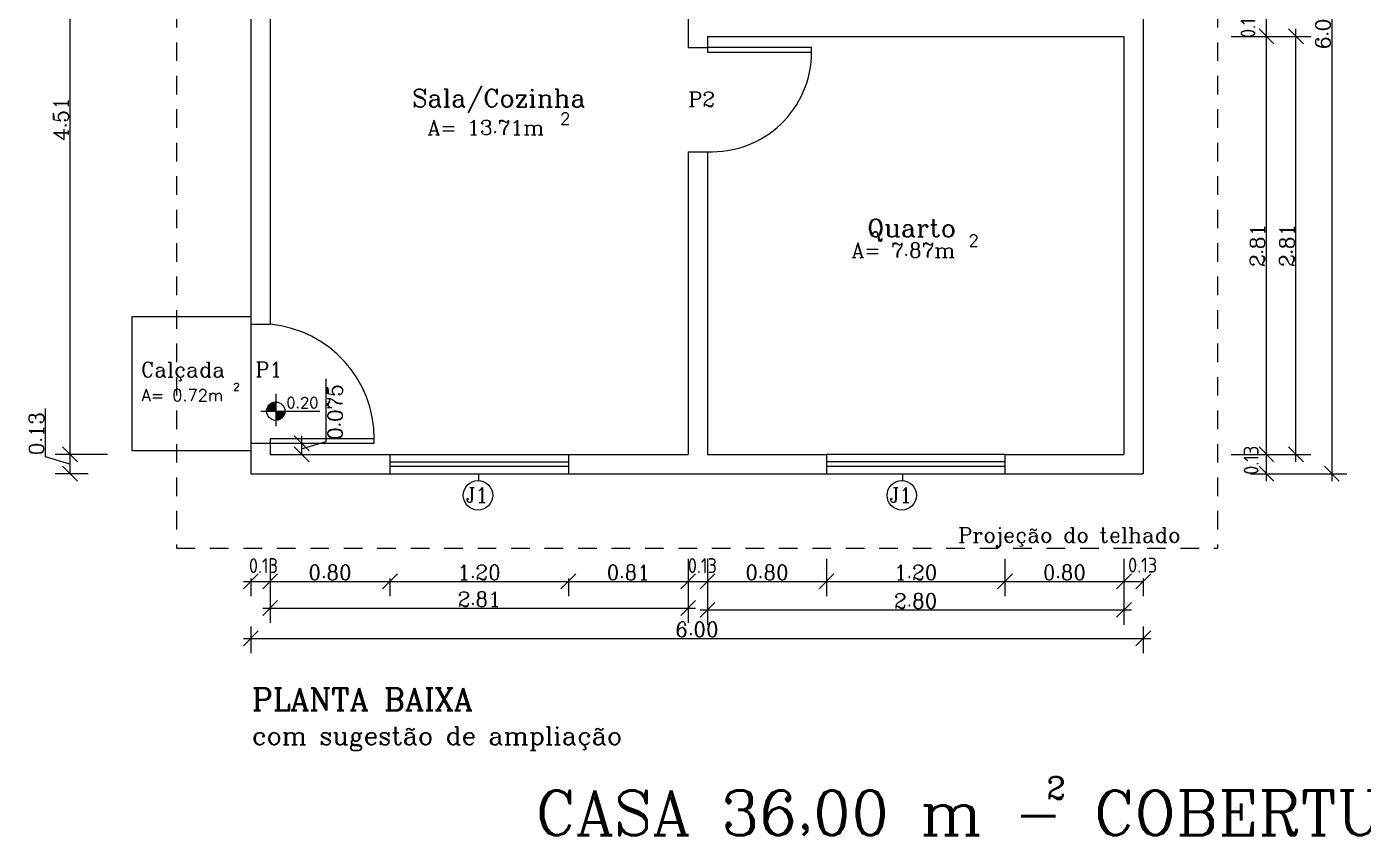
# Model space of a CAD drawing. Extents: x 98 to 558, y -86 to 6.
# Drawn here: x 160.78 to 169.76, y -8.69 to -3.26 of the extents above; entities that cross this region are included whole.
import ezdxf

# ---------------------------------------------------------------- set-up
doc = ezdxf.new("R2010")
doc.units = 0
doc.header["$LTSCALE"] = 5
doc.linetypes.add('DASHED2', pattern=[0.375, 0.25, -0.125])
doc.layers.get('0').update_dxf_attribs({"linetype": 'CONTINUOUS'})
doc.layers.get('DEFPOINTS').update_dxf_attribs({"linetype": 'CONTINUOUS'})
for name, color, linetype in [('AMPLIAÇÀO', 30, 'CONTINUOUS'), ('COTAS', 244, 'CONTINUOUS'), ('JANELA', 1, 'CONTINUOUS'), ('PAREDE', 7, 'CONTINUOUS'), ('PISO', 30, 'CONTINUOUS'), ('PORTA', 1, 'CONTINUOUS'), ('PROJTELHA', 30, 'CONTINUOUS'), ('TEXTO', 1, 'CONTINUOUS')]:
    doc.layers.add(name, color=color, linetype=linetype)
doc.styles.add('ROMANC', font='ROMANC.SHX')
doc.styles.get("Standard").update_dxf_attribs({"font": 'ISOCP'})
doc.dimstyles.get("Standard").update_dxf_attribs({"dimtxt": 0.1, "dimasz": 0.1, "dimexe": 0.1, "dimexo": 1.4, "dimgap": 0.01, "dimtad": 0, "dimzin": 0, "dimtxsty": 'ROMANC', "dimblk1": 'OBLIQUE', "dimblk2": 'OBLIQUE', "dimsah": 1, "dimcen": 0.09, "dimdle": 0.05, "dimclrd": 30, "dimclre": 30, "dimclrt": 244, "dimazin": 3, "dimtfac": 1, "dimtofl": 0, "dimtmove": 0, "dimatfit": 3, "dimtolj": 1, "dimtzin": 0})

# ---------------------------------------------------------------- blocks, each defined once
blk = doc.blocks.new('_OBLIQUE')
at = {"color": 0, "linetype": 'BYBLOCK'}
blk.add_line((-0.5, -0.5), (0.5, 0.5), dxfattribs=at)
blk = doc.blocks.new('*D111')
at = {"color": 30, "linetype": 'BYBLOCK'}
for p, q in [((169.0058, -0.2613), (169.6523, -0.2613)), ((169.5523, -0.2113), (169.5523, -6.3113)), ((169.0058, -6.2613), (169.6523, -6.2613))]:
    blk.add_line(p, q, dxfattribs=at)
at = {"layer": 'DEFPOINTS', "color": 0, "linetype": 'BYBLOCK'}
for p in [(167.6058, -0.2613), (167.6058, -6.2613), (169.5523, -6.2613)]:
    blk.add_point(p, dxfattribs=at)
at = {"color": 30, "linetype": 'BYBLOCK', "xscale": 0.1, "yscale": 0.1, "zscale": 0.1}
for p, rotation in [((169.5523, -0.2613), 90), ((169.5523, -6.2613), 270)]:
    blk.add_blockref('_OBLIQUE', p, dxfattribs=dict(at, rotation=rotation))
at = {"color": 244, "linetype": 'BYBLOCK', "insert": (169.4923, -3.2613), "char_height": 0.1, "attachment_point": 5, "rotation": 90, "style": 'ROMANC'}
blk.add_mtext('\\A1;6.00', dxfattribs=at)
blk = doc.blocks.new('*D104')
at = {"color": 30, "linetype": 'BYBLOCK'}
for p, q in [((162.2345, -7.3678), (168.3345, -7.3678)), ((162.2845, -7.2887), (162.2845, -7.4678)), ((168.2845, -7.2887), (168.2845, -7.4678))]:
    blk.add_line(p, q, dxfattribs=at)
at = {"layer": 'DEFPOINTS', "color": 0, "linetype": 'BYBLOCK'}
for p in [(162.2845, -5.8887), (168.2845, -5.8887), (168.2845, -7.3678)]:
    blk.add_point(p, dxfattribs=at)
at = {"color": 30, "linetype": 'BYBLOCK', "xscale": 0.1, "yscale": 0.1, "zscale": 0.1, "rotation": 180}
blk.add_blockref('_OBLIQUE', (162.2845, -7.3678), dxfattribs=at)
at = {"color": 30, "linetype": 'BYBLOCK', "xscale": 0.1, "yscale": 0.1, "zscale": 0.1}
blk.add_blockref('_OBLIQUE', (168.2845, -7.3678), dxfattribs=at)
at = {"color": 244, "linetype": 'BYBLOCK', "insert": (165.2845, -7.3078), "char_height": 0.1, "attachment_point": 5, "style": 'ROMANC'}
blk.add_mtext('\\A1;6.00', dxfattribs=at)
blk = doc.blocks.new('*D103')
at = {"color": 30, "linetype": 'BYBLOCK'}
for p, q in [((165.3545, -7.075), (165.3545, -7.2763)), ((168.1545, -7.075), (168.1545, -7.2763)), ((165.3045, -7.1763), (168.2045, -7.1763))]:
    blk.add_line(p, q, dxfattribs=at)
at = {"layer": 'DEFPOINTS', "color": 0, "linetype": 'BYBLOCK'}
for p in [(165.3545, -5.675), (168.1545, -5.675), (168.1545, -7.1763)]:
    blk.add_point(p, dxfattribs=at)
at = {"color": 30, "linetype": 'BYBLOCK', "xscale": 0.1, "yscale": 0.1, "zscale": 0.1, "rotation": 180}
blk.add_blockref('_OBLIQUE', (165.3545, -7.1763), dxfattribs=at)
at = {"color": 30, "linetype": 'BYBLOCK', "xscale": 0.1, "yscale": 0.1, "zscale": 0.1}
blk.add_blockref('_OBLIQUE', (168.1545, -7.1763), dxfattribs=at)
at = {"color": 244, "linetype": 'BYBLOCK', "insert": (166.7545, -7.1163), "char_height": 0.1, "attachment_point": 5, "style": 'ROMANC'}
blk.add_mtext('\\A1;2.80', dxfattribs=at)
blk = doc.blocks.new('*D99')
at = {"color": 30, "linetype": 'BYBLOCK'}
for p, q in [((166.1545, -6.8343), (166.1545, -7.0845)), ((165.3045, -6.9845), (166.2045, -6.9845))]:
    blk.add_line(p, q, dxfattribs=at)
at = {"layer": 'DEFPOINTS', "color": 0, "linetype": 'BYBLOCK'}
for p in [(165.3545, -5.4343), (166.1545, -5.4343), (166.1545, -6.9845)]:
    blk.add_point(p, dxfattribs=at)
at = {"color": 30, "linetype": 'BYBLOCK', "xscale": 0.1, "yscale": 0.1, "zscale": 0.1, "rotation": 180}
blk.add_blockref('_OBLIQUE', (165.3545, -6.9845), dxfattribs=at)
at = {"color": 30, "linetype": 'BYBLOCK', "xscale": 0.1, "yscale": 0.1, "zscale": 0.1}
blk.add_blockref('_OBLIQUE', (166.1545, -6.9845), dxfattribs=at)
at = {"color": 244, "linetype": 'BYBLOCK', "insert": (165.7545, -6.9245), "char_height": 0.1, "attachment_point": 5, "style": 'ROMANC'}
blk.add_mtext('\\A1;0.80', dxfattribs=at)
blk = doc.blocks.new('*D129')
at = {"color": 30, "linetype": 'BYBLOCK'}
for p, q in [((162.7907, -6.0443), (162.7907, -5.6243)), ((162.6257, -6.0063), (162.6257, -6.1313)), ((162.5453, -6.0563), (162.7257, -6.0563)), ((162.6257, -6.0938), (162.7907, -6.0443)), ((162.5453, -6.1313), (162.7257, -6.1313))]:
    blk.add_line(p, q, dxfattribs=at)
at = {"layer": 'DEFPOINTS', "color": 0, "linetype": 'BYBLOCK'}
for p in [(161.1453, -6.0563), (161.1453, -6.1313), (162.6257, -6.1313)]:
    blk.add_point(p, dxfattribs=at)
at = {"color": 30, "linetype": 'BYBLOCK', "xscale": 0.1, "yscale": 0.1, "zscale": 0.1}
for p, rotation in [((162.6257, -6.0563), 90), ((162.6257, -6.1313), 270)]:
    blk.add_blockref('_OBLIQUE', p, dxfattribs=dict(at, rotation=rotation))
at = {"color": 244, "linetype": 'BYBLOCK', "insert": (162.8507, -6.0343), "char_height": 0.1, "attachment_point": 4, "rotation": 90, "style": 'ROMANC'}
blk.add_mtext('\\A1;0.075', dxfattribs=at)
blk = doc.blocks.new('*D126')
at = {"color": 30, "linetype": 'BYBLOCK'}
for p, q in [((160.9032, -6.1468), (160.9032, -5.8221)), ((161.0682, -6.0813), (161.0682, -6.2613)), ((161.0682, -6.1963), (160.9032, -6.1468)), ((161.1896, -6.2613), (160.9682, -6.2613))]:
    blk.add_line(p, q, dxfattribs=at)
at = {"layer": 'DEFPOINTS', "color": 0, "linetype": 'BYBLOCK'}
for p in [(162.7196, -6.1313), (161.0682, -6.2613), (162.5896, -6.2613)]:
    blk.add_point(p, dxfattribs=at)
at = {"color": 30, "linetype": 'BYBLOCK', "xscale": 0.1, "yscale": 0.1, "zscale": 0.1}
for p, rotation in [((161.0682, -6.1313), 90), ((161.0682, -6.2613), 270)]:
    blk.add_blockref('_OBLIQUE', p, dxfattribs=dict(at, rotation=rotation))
at = {"color": 244, "linetype": 'BYBLOCK', "insert": (160.8432, -6.1368), "char_height": 0.1, "attachment_point": 4, "rotation": 90, "style": 'ROMANC'}
blk.add_mtext('\\A1;0.13', dxfattribs=at)
blk = doc.blocks.new('*D125')
at = {"color": 30, "linetype": 'BYBLOCK'}
for p, q in [((161.0682, -1.5713), (161.0682, -6.1813)), ((161.3196, -6.1313), (160.9682, -6.1313))]:
    blk.add_line(p, q, dxfattribs=at)
at = {"layer": 'DEFPOINTS', "color": 0, "linetype": 'BYBLOCK'}
for p in [(162.7196, -1.6213), (161.0682, -6.1313), (162.7196, -6.1313)]:
    blk.add_point(p, dxfattribs=at)
at = {"color": 30, "linetype": 'BYBLOCK', "xscale": 0.1, "yscale": 0.1, "zscale": 0.1}
for p, rotation in [((161.0682, -1.6213), 90), ((161.0682, -6.1313), 270)]:
    blk.add_blockref('_OBLIQUE', p, dxfattribs=dict(at, rotation=rotation))
at = {"color": 244, "linetype": 'BYBLOCK', "insert": (161.0082, -3.8763), "char_height": 0.1, "attachment_point": 5, "rotation": 90, "style": 'ROMANC'}
blk.add_mtext('\\A1;4.51', dxfattribs=at)
blk = doc.blocks.new('*D102')
at = {"color": 30, "linetype": 'BYBLOCK'}
for p, q in [((162.4145, -7.075), (162.4145, -7.2641)), ((165.2245, -7.075), (165.2245, -7.2641)), ((162.3645, -7.1641), (165.2745, -7.1641))]:
    blk.add_line(p, q, dxfattribs=at)
at = {"layer": 'DEFPOINTS', "color": 0, "linetype": 'BYBLOCK'}
for p in [(162.4145, -5.675), (165.2245, -5.675), (165.2245, -7.1641)]:
    blk.add_point(p, dxfattribs=at)
at = {"color": 30, "linetype": 'BYBLOCK', "xscale": 0.1, "yscale": 0.1, "zscale": 0.1, "rotation": 180}
blk.add_blockref('_OBLIQUE', (162.4145, -7.1641), dxfattribs=at)
at = {"color": 30, "linetype": 'BYBLOCK', "xscale": 0.1, "yscale": 0.1, "zscale": 0.1}
blk.add_blockref('_OBLIQUE', (165.2245, -7.1641), dxfattribs=at)
at = {"color": 244, "linetype": 'BYBLOCK', "insert": (163.8195, -7.1041), "char_height": 0.1, "attachment_point": 5, "style": 'ROMANC'}
blk.add_mtext('\\A1;2.81', dxfattribs=at)
blk = doc.blocks.new('*D98')
at = {"color": 30, "linetype": 'BYBLOCK'}
for p, q in [((165.2245, -6.8343), (165.2245, -7.0845)), ((164.3695, -6.9845), (165.2745, -6.9845))]:
    blk.add_line(p, q, dxfattribs=at)
at = {"layer": 'DEFPOINTS', "color": 0, "linetype": 'BYBLOCK'}
for p in [(165.2245, -5.4343), (164.4195, -5.5643), (165.2245, -6.9845)]:
    blk.add_point(p, dxfattribs=at)
at = {"color": 30, "linetype": 'BYBLOCK', "xscale": 0.1, "yscale": 0.1, "zscale": 0.1, "rotation": 180}
blk.add_blockref('_OBLIQUE', (164.4195, -6.9845), dxfattribs=at)
at = {"color": 30, "linetype": 'BYBLOCK', "xscale": 0.1, "yscale": 0.1, "zscale": 0.1}
blk.add_blockref('_OBLIQUE', (165.2245, -6.9845), dxfattribs=at)
at = {"color": 244, "linetype": 'BYBLOCK', "insert": (164.822, -6.9245), "char_height": 0.1, "attachment_point": 5, "style": 'ROMANC'}
blk.add_mtext('\\A1;0.81', dxfattribs=at)
blk = doc.blocks.new('*D97')
at = {"color": 30, "linetype": 'BYBLOCK'}
for p, q in [((163.1695, -6.9845), (164.4695, -6.9845)), ((164.4195, -6.9643), (164.4195, -7.0845))]:
    blk.add_line(p, q, dxfattribs=at)
at = {"layer": 'DEFPOINTS', "color": 0, "linetype": 'BYBLOCK'}
for p in [(163.2195, -5.5643), (164.4195, -5.5643), (164.4195, -6.9845)]:
    blk.add_point(p, dxfattribs=at)
at = {"color": 30, "linetype": 'BYBLOCK', "xscale": 0.1, "yscale": 0.1, "zscale": 0.1, "rotation": 180}
blk.add_blockref('_OBLIQUE', (163.2195, -6.9845), dxfattribs=at)
at = {"color": 30, "linetype": 'BYBLOCK', "xscale": 0.1, "yscale": 0.1, "zscale": 0.1}
blk.add_blockref('_OBLIQUE', (164.4195, -6.9845), dxfattribs=at)
at = {"color": 244, "linetype": 'BYBLOCK', "insert": (163.8195, -6.9245), "char_height": 0.1, "attachment_point": 5, "style": 'ROMANC'}
blk.add_mtext('\\A1;1.20', dxfattribs=at)
blk = doc.blocks.new('*D96')
at = {"color": 30, "linetype": 'BYBLOCK'}
for p, q in [((162.3645, -6.9845), (163.2695, -6.9845)), ((163.2195, -6.9643), (163.2195, -7.0845))]:
    blk.add_line(p, q, dxfattribs=at)
at = {"layer": 'DEFPOINTS', "color": 0, "linetype": 'BYBLOCK'}
for p in [(162.4145, -5.4343), (163.2195, -5.5643), (163.2195, -6.9845)]:
    blk.add_point(p, dxfattribs=at)
at = {"color": 30, "linetype": 'BYBLOCK', "xscale": 0.1, "yscale": 0.1, "zscale": 0.1, "rotation": 180}
blk.add_blockref('_OBLIQUE', (162.4145, -6.9845), dxfattribs=at)
at = {"color": 30, "linetype": 'BYBLOCK', "xscale": 0.1, "yscale": 0.1, "zscale": 0.1}
blk.add_blockref('_OBLIQUE', (163.2195, -6.9845), dxfattribs=at)
at = {"color": 244, "linetype": 'BYBLOCK', "insert": (162.817, -6.9245), "char_height": 0.1, "attachment_point": 5, "style": 'ROMANC'}
blk.add_mtext('\\A1;0.80', dxfattribs=at)
blk = doc.blocks.new('*X8')
at = {"color": 0, "linetype": 'CONTINUOUS'}
for p, q in [((217.21, -877.821), (217.294, -877.736)), ((217.21, -877.819), (217.292, -877.737)), ((217.21, -877.817), (217.291, -877.737)), ((217.21, -877.816), (217.289, -877.737)), ((217.21, -877.814), (217.287, -877.737)), ((217.21, -877.812), (217.285, -877.737)), ((217.21, -877.81), (217.283, -877.737)), ((217.211, -877.822), (217.295, -877.737)), ((217.211, -877.807), (217.281, -877.738)), ((217.211, -877.805), (217.278, -877.738)), ((217.212, -877.822), (217.295, -877.739)), ((217.212, -877.803), (217.276, -877.739)), ((217.212, -877.801), (217.274, -877.739)), ((217.213, -877.798), (217.271, -877.74)), ((217.214, -877.822), (217.295, -877.741)), ((217.214, -877.796), (217.269, -877.741)), ((217.215, -877.793), (217.266, -877.741)), ((217.216, -877.822), (217.295, -877.743)), ((217.216, -877.79), (217.263, -877.743)), ((217.217, -877.787), (217.26, -877.744)), ((217.218, -877.822), (217.295, -877.744)), ((217.219, -877.784), (217.257, -877.745)), ((217.219, -877.822), (217.295, -877.746)), ((217.22, -877.78), (217.253, -877.747)), ((217.221, -877.822), (217.295, -877.748)), ((217.223, -877.822), (217.295, -877.75)), ((217.223, -877.776), (217.249, -877.75)), ((217.225, -877.822), (217.295, -877.752)), ((217.226, -877.822), (217.295, -877.753)), ((217.227, -877.77), (217.243, -877.754)), ((217.228, -877.822), (217.295, -877.755)), ((217.23, -877.822), (217.295, -877.757)), ((217.232, -877.822), (217.295, -877.759)), ((217.234, -877.822), (217.295, -877.76)), ((217.235, -877.822), (217.295, -877.762)), ((217.237, -877.822), (217.295, -877.764)), ((217.239, -877.822), (217.295, -877.766)), ((217.241, -877.822), (217.295, -877.767)), ((217.242, -877.822), (217.295, -877.769)), ((217.244, -877.822), (217.295, -877.771)), ((217.246, -877.822), (217.295, -877.773)), ((217.248, -877.822), (217.295, -877.775)), ((217.249, -877.822), (217.295, -877.776)), ((217.251, -877.822), (217.295, -877.778)), ((217.253, -877.822), (217.295, -877.78)), ((217.255, -877.822), (217.295, -877.782)), ((217.257, -877.822), (217.295, -877.783)), ((217.258, -877.822), (217.295, -877.785)), ((217.26, -877.822), (217.295, -877.787)), ((217.262, -877.822), (217.295, -877.789)), ((217.264, -877.822), (217.295, -877.79)), ((217.265, -877.822), (217.295, -877.792)), ((217.267, -877.822), (217.295, -877.794)), ((217.269, -877.822), (217.295, -877.796)), ((217.271, -877.822), (217.295, -877.798)), ((217.272, -877.822), (217.295, -877.799)), ((217.274, -877.822), (217.295, -877.801)), ((217.276, -877.822), (217.295, -877.803)), ((217.278, -877.822), (217.295, -877.805)), ((217.279, -877.822), (217.295, -877.806)), ((217.281, -877.822), (217.295, -877.808)), ((217.283, -877.822), (217.295, -877.81)), ((217.285, -877.822), (217.295, -877.812)), ((217.287, -877.822), (217.295, -877.813)), ((217.288, -877.822), (217.295, -877.815)), ((217.29, -877.822), (217.295, -877.817)), ((217.292, -877.822), (217.295, -877.819)), ((217.294, -877.822), (217.295, -877.821)), ((217.295, -877.822), (217.295, -877.822)), ((217.295, -877.824), (217.297, -877.822)), ((217.295, -877.826), (217.299, -877.822)), ((217.295, -877.828), (217.301, -877.822)), ((217.295, -877.829), (217.302, -877.822)), ((217.295, -877.831), (217.304, -877.822)), ((217.295, -877.833), (217.306, -877.822)), ((217.295, -877.835), (217.308, -877.822)), ((217.295, -877.836), (217.31, -877.822)), ((217.295, -877.838), (217.311, -877.822)), ((217.295, -877.84), (217.313, -877.822)), ((217.295, -877.842), (217.315, -877.822)), ((217.295, -877.843), (217.317, -877.822)), ((217.295, -877.845), (217.318, -877.822)), ((217.295, -877.847), (217.32, -877.822)), ((217.295, -877.849), (217.322, -877.822)), ((217.295, -877.851), (217.324, -877.822)), ((217.295, -877.852), (217.325, -877.822)), ((217.295, -877.854), (217.327, -877.822)), ((217.295, -877.856), (217.329, -877.822)), ((217.295, -877.858), (217.331, -877.822)), ((217.295, -877.859), (217.333, -877.822)), ((217.295, -877.861), (217.334, -877.822)), ((217.295, -877.863), (217.336, -877.822)), ((217.295, -877.865), (217.338, -877.822)), ((217.295, -877.866), (217.34, -877.822)), ((217.295, -877.868), (217.341, -877.822)), ((217.295, -877.87), (217.343, -877.822)), ((217.295, -877.872), (217.345, -877.822)), ((217.295, -877.874), (217.347, -877.822)), ((217.295, -877.875), (217.348, -877.822)), ((217.295, -877.877), (217.35, -877.822)), ((217.295, -877.879), (217.352, -877.822)), ((217.295, -877.881), (217.354, -877.822)), ((217.295, -877.882), (217.355, -877.822)), ((217.295, -877.884), (217.357, -877.822)), ((217.295, -877.886), (217.359, -877.822)), ((217.295, -877.888), (217.361, -877.822)), ((217.295, -877.889), (217.363, -877.822)), ((217.295, -877.891), (217.364, -877.822)), ((217.295, -877.893), (217.366, -877.822)), ((217.295, -877.895), (217.368, -877.822)), ((217.295, -877.897), (217.37, -877.822)), ((217.295, -877.898), (217.371, -877.822)), ((217.295, -877.9), (217.373, -877.822)), ((217.295, -877.902), (217.375, -877.822)), ((217.295, -877.904), (217.377, -877.822)), ((217.295, -877.905), (217.378, -877.822)), ((217.295, -877.907), (217.38, -877.822)), ((217.297, -877.907), (217.38, -877.823)), ((217.298, -877.907), (217.38, -877.825)), ((217.3, -877.907), (217.38, -877.827)), ((217.302, -877.907), (217.38, -877.829)), ((217.304, -877.907), (217.38, -877.831)), ((217.306, -877.907), (217.38, -877.833)), ((217.308, -877.906), (217.379, -877.835)), ((217.31, -877.906), (217.379, -877.837)), ((217.313, -877.906), (217.379, -877.839)), ((217.315, -877.905), (217.378, -877.842)), ((217.317, -877.904), (217.378, -877.844)), ((217.32, -877.904), (217.377, -877.847)), ((217.322, -877.903), (217.376, -877.849)), ((217.325, -877.902), (217.375, -877.852)), ((217.328, -877.901), (217.374, -877.855)), ((217.331, -877.899), (217.373, -877.858)), ((217.335, -877.898), (217.371, -877.861)), ((217.339, -877.895), (217.369, -877.865)), ((217.343, -877.892), (217.365, -877.87)), ((217.351, -877.886), (217.359, -877.878))]:
    blk.add_line(p, q, dxfattribs=at)
blk = doc.blocks.new('*D109')
at = {"color": 30, "linetype": 'BYBLOCK'}
for p, q in [((168.8758, -3.3213), (169.4109, -3.3213)), ((169.3109, -6.1813), (169.3109, -3.2713)), ((168.8758, -6.1313), (169.4109, -6.1313))]:
    blk.add_line(p, q, dxfattribs=at)
at = {"layer": 'DEFPOINTS', "color": 0, "linetype": 'BYBLOCK'}
for p in [(167.4758, -3.3213), (169.3109, -3.3213), (167.4758, -6.1313)]:
    blk.add_point(p, dxfattribs=at)
at = {"color": 30, "linetype": 'BYBLOCK', "xscale": 0.1, "yscale": 0.1, "zscale": 0.1}
for p, rotation in [((169.3109, -3.3213), 90), ((169.3109, -6.1313), 270)]:
    blk.add_blockref('_OBLIQUE', p, dxfattribs=dict(at, rotation=rotation))
at = {"color": 244, "linetype": 'BYBLOCK', "insert": (169.2509, -4.7263), "char_height": 0.1, "attachment_point": 5, "rotation": 90, "style": 'ROMANC'}
blk.add_mtext('\\A1;2.81', dxfattribs=at)
blk = doc.blocks.new('*D105')
at = {"color": 30, "linetype": 'BYBLOCK'}
for p, q in [((168.8758, -3.3213), (169.2127, -3.3213)), ((169.1127, -6.1813), (169.1127, -3.2713))]:
    blk.add_line(p, q, dxfattribs=at)
at = {"layer": 'DEFPOINTS', "color": 0, "linetype": 'BYBLOCK'}
for p in [(167.4758, -3.3213), (169.1127, -3.3213), (167.4758, -6.1313)]:
    blk.add_point(p, dxfattribs=at)
at = {"color": 30, "linetype": 'BYBLOCK', "xscale": 0.1, "yscale": 0.1, "zscale": 0.1}
for p, rotation in [((169.1127, -3.3213), 90), ((169.1127, -6.1313), 270)]:
    blk.add_blockref('_OBLIQUE', p, dxfattribs=dict(at, rotation=rotation))
at = {"color": 244, "linetype": 'BYBLOCK', "insert": (169.0527, -4.7263), "char_height": 0.1, "attachment_point": 5, "rotation": 90, "style": 'ROMANC'}
blk.add_mtext('\\A1;2.81', dxfattribs=at)
blk = doc.blocks.new('*D101')
at = {"color": 30, "linetype": 'BYBLOCK'}
for p, q in [((168.1545, -6.8343), (168.1545, -7.0845)), ((167.3045, -6.9845), (168.2045, -6.9845))]:
    blk.add_line(p, q, dxfattribs=at)
at = {"layer": 'DEFPOINTS', "color": 0, "linetype": 'BYBLOCK'}
for p in [(167.3545, -5.4343), (168.1545, -5.4343), (168.1545, -6.9845)]:
    blk.add_point(p, dxfattribs=at)
at = {"color": 30, "linetype": 'BYBLOCK', "xscale": 0.1, "yscale": 0.1, "zscale": 0.1, "rotation": 180}
blk.add_blockref('_OBLIQUE', (167.3545, -6.9845), dxfattribs=at)
at = {"color": 30, "linetype": 'BYBLOCK', "xscale": 0.1, "yscale": 0.1, "zscale": 0.1}
blk.add_blockref('_OBLIQUE', (168.1545, -6.9845), dxfattribs=at)
at = {"color": 244, "linetype": 'BYBLOCK', "insert": (167.7545, -6.9245), "char_height": 0.1, "attachment_point": 5, "style": 'ROMANC'}
blk.add_mtext('\\A1;0.80', dxfattribs=at)
blk = doc.blocks.new('*D100')
at = {"color": 30, "linetype": 'BYBLOCK'}
for p, q in [((167.3545, -6.8343), (167.3545, -7.0845)), ((166.1045, -6.9845), (167.4045, -6.9845))]:
    blk.add_line(p, q, dxfattribs=at)
at = {"layer": 'DEFPOINTS', "color": 0, "linetype": 'BYBLOCK'}
for p in [(166.1545, -5.4343), (167.3545, -5.4343), (167.3545, -6.9845)]:
    blk.add_point(p, dxfattribs=at)
at = {"color": 30, "linetype": 'BYBLOCK', "xscale": 0.1, "yscale": 0.1, "zscale": 0.1, "rotation": 180}
blk.add_blockref('_OBLIQUE', (166.1545, -6.9845), dxfattribs=at)
at = {"color": 30, "linetype": 'BYBLOCK', "xscale": 0.1, "yscale": 0.1, "zscale": 0.1}
blk.add_blockref('_OBLIQUE', (167.3545, -6.9845), dxfattribs=at)
at = {"color": 244, "linetype": 'BYBLOCK', "insert": (166.7545, -6.9245), "char_height": 0.1, "attachment_point": 5, "style": 'ROMANC'}
blk.add_mtext('\\A1;1.20', dxfattribs=at)

msp = doc.modelspace()

# ---------------------------------------------------------------- linework, layer by layer
at = {"color": 30, "linetype": 'BYBLOCK'}
for p, q in [((169.1127, -3.3713), (169.1127, -3.1913)), ((168.8758, -6.1313), (169.2127, -6.1313)), ((169.1127, -6.3113), (169.1127, -6.1313)), ((169.0058, -6.2613), (169.2127, -6.2613)), ((162.4145, -6.8343), (162.4145, -7.0845)), ((165.3545, -6.8343), (165.3545, -7.0845)), ((162.2345, -6.9845), (162.4145, -6.9845)), ((162.2845, -6.9643), (162.2845, -7.0845)), ((165.1745, -6.9845), (165.3545, -6.9845)), ((168.1045, -6.9845), (168.2845, -6.9845)), ((168.2845, -6.9643), (168.2845, -7.0845))]:
    msp.add_line(p, q, dxfattribs=at)
at = {"layer": 'DEFPOINTS', "color": 0, "linetype": 'BYBLOCK'}
for p in [(168.1545, -3.3213), (162.4145, -5.4343), (165.2245, -5.4343), (165.3545, -5.4343), (168.1545, -5.4343), (162.2845, -5.5643), (168.2845, -5.5643), (168.1545, -6.1313), (169.1127, -6.1313), (168.2845, -6.2613), (162.4145, -6.9845), (165.3545, -6.9845), (168.2845, -6.9845)]:
    msp.add_point(p, dxfattribs=at)
at = {"layer": 'JANELA', "color": 1, "linetype": 'CONTINUOUS'}
for p, q in [((163.2195, -6.1313), (164.4195, -6.1313)), ((167.3545, -6.1313), (166.1545, -6.1313)), ((163.2195, -6.2613), (164.4195, -6.2613)), ((166.1545, -6.2613), (167.3545, -6.2613))]:
    msp.add_line(p, q, dxfattribs=at)
at = {"layer": 'JANELA', "color": 5, "linetype": 'CONTINUOUS'}
for p, q in [((163.2195, -6.1813), (164.4195, -6.1813)), ((167.3545, -6.1813), (166.1545, -6.1813)), ((163.2195, -6.2113), (164.4195, -6.2113)), ((166.1545, -6.2113), (167.3545, -6.2113))]:
    msp.add_line(p, q, dxfattribs=at)
at = {"layer": 'PAREDE', "color": 7, "linetype": 'CONTINUOUS'}
for p, q in [((168.2845, -2.3913), (168.2845, -6.2613)), ((162.2845, -2.6213), (162.2845, -5.2563)), ((162.4145, -2.6213), (162.4145, -5.2563)), ((165.2245, -3.1163), (165.2245, -3.3963)), ((165.3545, -3.3213), (165.3545, -3.3963)), ((165.3545, -3.3213), (168.1545, -3.3213)), ((168.1545, -3.3213), (168.1545, -6.1313)), ((165.2245, -3.3963), (165.3545, -3.3963)), ((165.2245, -4.0963), (165.3545, -4.0963)), ((165.2245, -4.0963), (165.2245, -6.1313)), ((165.3545, -4.0963), (165.3545, -6.1313)), ((162.2845, -5.2563), (162.4145, -5.2563)), ((162.2845, -6.0563), (162.2845, -6.2613)), ((162.2845, -6.0563), (162.4145, -6.0563)), ((162.4145, -6.0563), (162.4145, -6.1313)), ((162.4145, -6.1313), (163.2195, -6.1313)), ((163.2195, -6.1313), (163.2195, -6.2613)), ((164.4195, -6.1313), (165.2245, -6.1313)), ((164.4195, -6.1313), (164.4195, -6.2613)), ((165.3545, -6.1313), (166.1545, -6.1313)), ((166.1545, -6.1313), (166.1545, -6.2613)), ((167.3545, -6.1313), (168.1545, -6.1313)), ((167.3545, -6.1313), (167.3545, -6.2613)), ((162.2845, -6.2613), (163.2195, -6.2613)), ((164.4195, -6.2613), (166.1545, -6.2613)), ((167.3545, -6.2613), (168.2845, -6.2613))]:
    msp.add_line(p, q, dxfattribs=at)
at = {"layer": 'PISO', "color": 244, "linetype": 'CONTINUOUS'}
for p, q in [((162.2845, -5.2063), (161.4845, -5.2063)), ((161.4845, -5.2063), (161.4845, -6.1063)), ((162.2845, -5.2563), (162.2845, -6.0563)), ((162.2845, -6.1063), (161.4845, -6.1063))]:
    msp.add_line(p, q, dxfattribs=at)
at = {"layer": 'PISO', "color": 244}
msp.add_line((162.456, -5.8685), (162.452, -5.8685), dxfattribs=at)
at = {"layer": 'PISO', "color": 30, "linetype": 'CONTINUOUS'}
for p, q in [((163.8177, -6.3077), (163.8177, -6.2613)), ((166.667, -6.3077), (166.667, -6.2613))]:
    msp.add_line(p, q, dxfattribs=at)
for centre in [(163.8113, -6.4064), (166.6606, -6.4064)]:
    msp.add_circle(centre, 0.0989, dxfattribs=at)
at = {"layer": 'PORTA', "color": 1, "linetype": 'CONTINUOUS'}
for points in [[(166.0545, -3.4263), (166.0545, -3.3963), (165.3545, -3.3963), (165.3545, -3.4263)], [(163.1145, -6.0563), (163.1145, -6.0263), (162.4145, -6.0263), (162.4145, -6.0563)]]:
    msp.add_lwpolyline(points, close=True, dxfattribs=at)
at = {"layer": 'PORTA', "color": 30, "linetype": 'CONTINUOUS'}
for centre, radius, start, end in [((165.3838, -3.4263), 0.6706, 267.4911, 0), ((162.341, -6.0263), 0.7735, 360, 84.54738)]:
    msp.add_arc(centre, radius, start, end, dxfattribs=at)
at = {"layer": 'PROJTELHA', "color": 30, "linetype": 'DASHED2', "ltscale": 0.1}
for p, q in [((161.7845, 0.2387), (161.7845, -6.7613)), ((168.7845, 0.2387), (168.7845, -6.7613)), ((161.7845, -6.7613), (168.7845, -6.7613))]:
    msp.add_line(p, q, dxfattribs=at)
at = {"layer": 'TEXTO', "color": 244, "linetype": 'CONTINUOUS'}
for p, q in [((162.452, -5.7232), (162.452, -5.9413)), ((162.3512, -5.8407), (162.7487, -5.8407))]:
    msp.add_line(p, q, dxfattribs=at)
msp.add_circle((162.452, -5.8407), 0.0615, dxfattribs=at)

# ---------------------------------------------------------------- block references
at = {"color": 30, "linetype": 'BYBLOCK', "xscale": 0.1, "yscale": 0.1, "zscale": 0.1}
for p, rotation in [((169.1127, -3.3213), 270), ((169.1127, -6.1313), 90), ((169.1127, -6.2613), 270), ((162.2845, -6.9845), 180), ((165.2245, -6.9845), 180), ((168.1545, -6.9845), 180)]:
    msp.add_blockref('_OBLIQUE', p, dxfattribs=dict(at, rotation=rotation))
for p in [(162.4145, -6.9845), (165.3545, -6.9845), (168.2845, -6.9845)]:
    msp.add_blockref('_OBLIQUE', p, dxfattribs=at)
at = {"layer": 'TEXTO', "color": 244, "linetype": 'CONTINUOUS', "xscale": 0.72, "yscale": 0.72, "zscale": 0.72}
msp.add_blockref('*X8', (5.9995, 626.1911), dxfattribs=at)

# ---------------------------------------------------------------- texts
at = {"color": 244, "linetype": 'BYBLOCK', "char_height": 0.1, "attachment_point": 4, "rotation": 90}
for insert in [(168.9881, -3.3321), (169.0094, -6.2687)]:
    msp.add_mtext('\\A1;0.13', dxfattribs=dict(at, insert=insert))
at = {"color": 244, "linetype": 'BYBLOCK', "char_height": 0.1, "attachment_point": 4}
for insert in [(162.271, -6.8789), (165.222, -6.8789), (168.1819, -6.8756)]:
    msp.add_mtext('\\A1;0.13', dxfattribs=dict(at, insert=insert))
at = {"layer": 'TEXTO', "color": 1, "ltscale": 0.3, "style": 'ROMANC'}
for s, height, p in [('Sala/Cozinha', 0.12, (163.369, -3.796)), ('P2', 0.1, (165.2253, -3.7933)), ('2', 0.08, (164.3633, -3.9133)), ('A= 13.71m', 0.1, (163.4724, -3.9836)), ('Quarto', 0.12, (166.4289, -4.669)), ('2', 0.08, (167.1094, -4.734)), ('A= 7.87m', 0.1, (166.3225, -4.8086)), ('Calçada', 0.1, (161.5446, -5.6112)), ('P1', 0.1, (162.315, -5.6096)), ('2', 0.05, (162.166, -5.7019)), ('A= 0.72m', 0.08, (161.55, -5.7732)), ('J1', 0.1, (163.7303, -6.454)), ('J1', 0.1, (166.5796, -6.454)), ('Projeção do telhado', 0.1, (167.0411, -6.7228))]:
    msp.add_text(s, height=height, dxfattribs=at).set_placement(p)
at = {"layer": 'TEXTO', "color": 244, "linetype": 'CONTINUOUS', "style": 'ROMANC'}
msp.add_text('0.20', height=0.072, dxfattribs=at).set_placement((162.5227, -5.8193))
at = {"layer": 'TEXTO', "color": 5, "ltscale": 0.3, "style": 'ROMANC'}
for s, height, p in [('PLANTA BAIXA', 0.15, (162.2921, -7.8532)), ('com sugestão de ampliação', 0.12, (162.2921, -8.0825)), ('CASA 36,00 m - COBERTURA TELHA CERÂMICA', 0.3, (164.1982, -8.6914)), ('2', 0.15, (167.6337, -8.4479))]:
    msp.add_text(s, height=height, dxfattribs=at).set_placement(p)

# ---------------------------------------------------------------- dimensions: what is measured, and where the dimension line sits
at = {"layer": 'AMPLIAÇÀO', "color": 30, "linetype": 'CONTINUOUS', "ltscale": 0.05}
dim = msp.add_linear_dim(base=(169.5523, -6.2613), p1=(167.6058, -0.2613), p2=(167.6058, -6.2613), angle=90, dimstyle='STANDARD', override={"dimasz": 0.1, "dimexe": 0.1, "dimexo": 1.4, "dimtad": 1, "dimdle": 0.05}, dxfattribs=at)
dim.commit()
dim.dimension.update_dxf_attribs({"geometry": '*D111', "text_midpoint": (169.4923, -3.2613)})
at = {"layer": 'COTAS', "color": 244, "linetype": 'CONTINUOUS'}
for base, p1, p2, override, picture, middle in [((161.0682, -6.1313), (162.7196, -1.6213), (162.7196, -6.1313), {"dimasz": 0.1, "dimexe": 0.1, "dimexo": 1.4, "dimtad": 1, "dimdle": 0.05, "dimse1": 1}, '*D125', (161.0082, -3.8763)), ((169.3109, -3.3213), (167.4758, -6.1313), (167.4758, -3.3213), {"dimasz": 0.1, "dimexe": 0.1, "dimexo": 1.4, "dimtad": 1, "dimdle": 0.05}, '*D109', (169.2509, -4.7263)), ((169.1127, -3.3213), (167.4758, -6.1313), (167.4758, -3.3213), {"dimasz": 0.1, "dimexe": 0.1, "dimexo": 1.4, "dimtad": 1, "dimdle": 0.05, "dimse1": 1}, '*D105', (169.0527, -4.7263)), ((162.6257, -6.1313), (161.1453, -6.0563), (161.1453, -6.1313), {"dimasz": 0.1, "dimexe": 0.1, "dimexo": 1.4, "dimtad": 1, "dimdec": 3, "dimdle": 0.05}, '*D129', (162.8507, -6.0343)), ((161.0682, -6.2613), (162.7196, -6.1313), (162.5896, -6.2613), {"dimasz": 0.1, "dimexe": 0.1, "dimexo": 1.4, "dimtad": 1, "dimdle": 0.05, "dimse1": 1}, '*D126', (160.8432, -6.1368))]:
    dim = msp.add_linear_dim(base=base, p1=p1, p2=p2, angle=90, dimstyle='STANDARD', override=override, dxfattribs=at)
    dim.commit()
    dim.dimension.update_dxf_attribs({"geometry": picture, "text_midpoint": middle})
for base, p1, p2, override, picture, middle in [((163.219476587, -6.9845283878), (162.414476587, -5.4343022691), (163.219476587, -5.5643022691), {"dimasz": 0.1, "dimexe": 0.1, "dimexo": 1.4, "dimtad": 1, "dimdle": 0.05, "dimse1": 1}, '*D96', (162.816976587, -6.9245283878)), ((165.224476587, -6.9845283878), (164.419476587, -5.5643022691), (165.224476587, -5.4343022691), {"dimasz": 0.1, "dimexe": 0.1, "dimexo": 1.4, "dimtad": 1, "dimdle": 0.05, "dimse1": 1}, '*D98', (164.821976587, -6.9245283878)), ((166.1545, -6.9845), (165.3545, -5.4343), (166.1545, -5.4343), {"dimasz": 0.1, "dimexe": 0.1, "dimexo": 1.4, "dimtad": 1, "dimdle": 0.05, "dimse1": 1}, '*D99', (165.7545, -6.9245)), ((167.3545, -6.9845), (166.1545, -5.4343), (167.3545, -5.4343), {"dimasz": 0.1, "dimexe": 0.1, "dimexo": 1.4, "dimtad": 1, "dimdle": 0.05, "dimse1": 1}, '*D100', (166.7545, -6.9245)), ((168.1545, -6.9845), (167.3545, -5.4343), (168.1545, -5.4343), {"dimasz": 0.1, "dimexe": 0.1, "dimexo": 1.4, "dimtad": 1, "dimdle": 0.05, "dimse1": 1}, '*D101', (167.7545, -6.9245)), ((164.4195, -6.9845), (163.2195, -5.5643), (164.4195, -5.5643), {"dimasz": 0.1, "dimexe": 0.1, "dimexo": 1.4, "dimtad": 1, "dimdle": 0.05, "dimse1": 1}, '*D97', (163.8195, -6.9245)), ((165.2245, -7.1641), (162.4145, -5.675), (165.2245, -5.675), {"dimasz": 0.1, "dimexe": 0.1, "dimexo": 1.4, "dimtad": 1, "dimdle": 0.05}, '*D102', (163.8195, -7.1041)), ((168.1545, -7.1763), (165.3545, -5.675), (168.1545, -5.675), {"dimasz": 0.1, "dimexe": 0.1, "dimexo": 1.4, "dimtad": 1, "dimdle": 0.05}, '*D103', (166.7545, -7.1163)), ((168.2845, -7.3678), (162.2845, -5.8887), (168.2845, -5.8887), {"dimasz": 0.1, "dimexe": 0.1, "dimexo": 1.4, "dimtad": 1, "dimdle": 0.05}, '*D104', (165.2845, -7.3078))]:
    dim = msp.add_linear_dim(base=base, p1=p1, p2=p2, dimstyle='STANDARD', override=override, dxfattribs=at)
    dim.commit()
    dim.dimension.update_dxf_attribs({"geometry": picture, "text_midpoint": middle})

doc.saveas('drawing.dxf')
